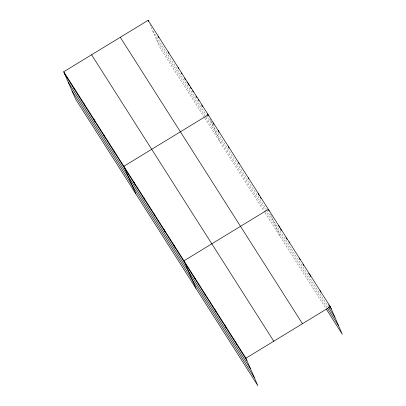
<?xml version="1.0" encoding="UTF-8"?>
<svg xmlns="http://www.w3.org/2000/svg" width="406" height="406" viewBox="0 0 406 406"><rect width="100%" height="100%" fill="white"/><g stroke="black" fill="none" stroke-linecap="round" stroke-linejoin="round"><path stroke-width="0.3" stroke-dasharray="2.03 1.52" d="M152.747 30.917L206.187 114.934M206.522 115.461L266.311 209.455M266.646 209.983L328.271 306.87M156.472 39.489L205.573 116.679M205.908 117.202L266.026 211.724M266.696 212.774L327.003 307.586M204.512 117.644L160.091 47.801L150.098 24.817M204.847 118.166L264.636 212.165M264.971 212.688L325.957 308.575M270.579 214.414L280.333 236.845M209.978 118.785L210.699 120.45M210.942 121.003L220.209 142.323"/><path stroke-width="0.61" d="M63.727 71.771L245.909 358.199L257.866 385.7L75.683 99.277L63.727 71.771L148.134 20.3L330.317 306.723L342.273 334.229L326.292 309.098M245.909 358.199L330.317 306.723M181.198 73.014L181.863 74.065M184.537 78.262L185.537 79.84M186.877 81.941L187.542 82.991M190.216 87.188L191.216 88.767M192.556 90.868L193.22 91.918M195.895 96.115L196.895 97.694M201.569 105.042L202.574 106.621M207.248 113.969L208.253 115.548M212.927 122.896L213.932 124.475M260.358 197.463L261.022 198.514M280.363 228.918L281.363 230.491M286.027 237.82L287.027 239.393M303.008 264.524L303.678 265.57M308.672 273.421L309.336 274.471M328.652 304.835L331.316 309.027M328.606 307.393L334.935 317.345M327.337 308.108L338.66 325.911M120.277 37.286L302.46 323.709M91.578 54.785L273.766 341.213M64.727 74.075L246.909 360.498M68.34 82.388L250.527 368.815M72.065 90.959L254.252 377.382M319.994 290.493L320.745 292.218M309.666 274.263L310.671 276.562M299.344 258.033L300.095 259.759M289.021 241.803L289.524 242.95M278.699 225.569L279.45 227.299M269.122 211.064L268.371 209.339L183.969 260.814L195.925 288.316M258.353 193.586L259.104 195.311M248.335 177.833L248.832 178.985M238.312 162.08L239.063 163.806M228.294 146.327L229.045 148.053M218.271 130.575L219.022 132.3M208.755 115.969L208.253 114.822L123.845 166.293L135.807 193.794M198.235 99.069L198.981 100.795M188.211 83.311L189.211 85.615M178.193 67.558L178.691 68.71M168.17 51.806L168.921 53.531M158.152 36.053L158.903 37.778M148.134 20.3L148.632 21.452M235.587 341.964L236.586 344.268M225.264 325.734L226.264 328.038M214.936 309.504L215.936 311.808M204.614 293.274L205.614 295.573M194.291 277.044L195.291 279.343M173.946 245.057L174.945 247.361M163.928 229.304L164.927 231.608M153.904 213.551L154.904 215.855M143.886 197.798L144.886 200.102M133.863 182.045L134.868 184.344M113.827 150.54L114.827 152.839M103.804 134.787L104.804 137.086M93.786 119.034L94.786 121.333M83.763 103.276L84.768 105.58M73.745 87.523L74.745 89.827"/></g></svg>
